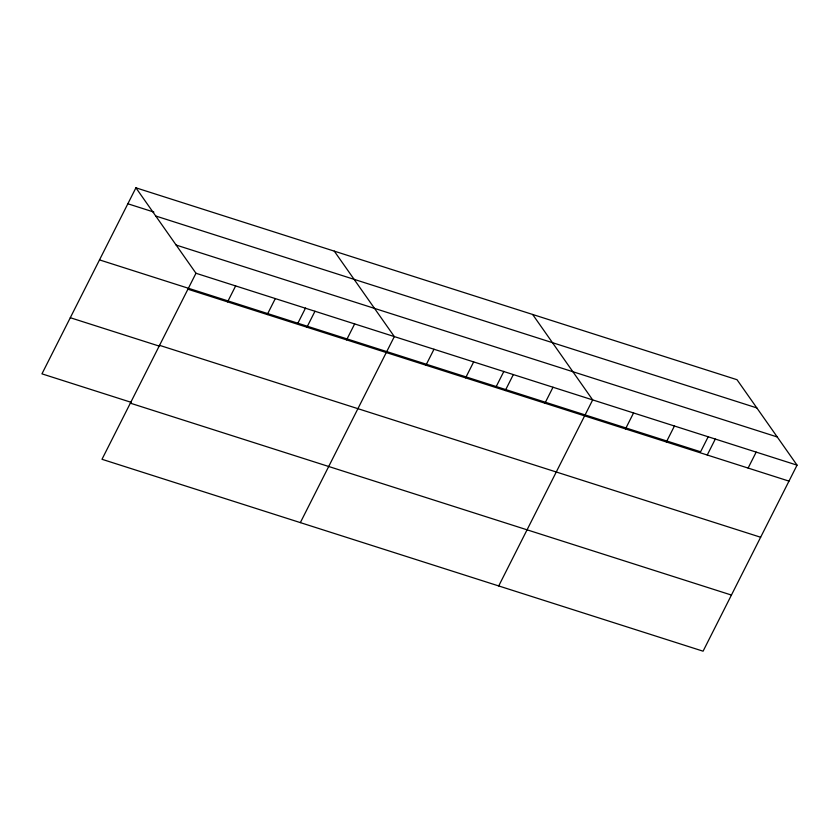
<?xml version="1.0" encoding="UTF-8"?>
<svg xmlns="http://www.w3.org/2000/svg" width="839" height="839" viewBox="0 0 839 839"><rect width="100%" height="100%" fill="white"/><g stroke="black" fill="none" stroke-linecap="round" stroke-linejoin="round"><path stroke-width="1.26" d="M135.918 187.81L195.969 273.262L101.991 459.29L703.082 651.19L797.05 465.152L737.009 379.71L135.918 187.81L41.95 373.848L131.209 402.342M227.579 301.883L235.644 285.921M267.253 314.552L275.307 298.59M297.866 323.225L305.543 308.018M306.917 327.21L314.982 311.259M346.591 339.879L354.656 323.917M300.352 522.613L394.33 336.586L334.279 251.134M425.939 365.206L433.994 349.255M465.603 377.875L473.668 361.913M496.227 386.548L503.903 371.341M505.277 390.544L513.342 374.582M544.951 403.202L553.006 387.24M498.712 585.947L592.68 399.909L532.639 314.468M625.495 428.918L633.56 412.956M666.365 441.964L674.43 426.013M708.273 436.595L700.596 451.791L99.505 259.891M707.246 455.021L715.3 439.059M748.115 468.068L756.18 452.106M127.864 203.772L153.894 212.078M155.739 216.011L756.82 407.911M176.148 245.061L777.239 436.962M195.969 273.262L797.05 465.152M187.905 289.214L788.985 481.114M159.557 345.343L760.637 537.243M70.298 317.719L159.557 346.213M130.349 403.171L731.43 595.061"/></g></svg>
